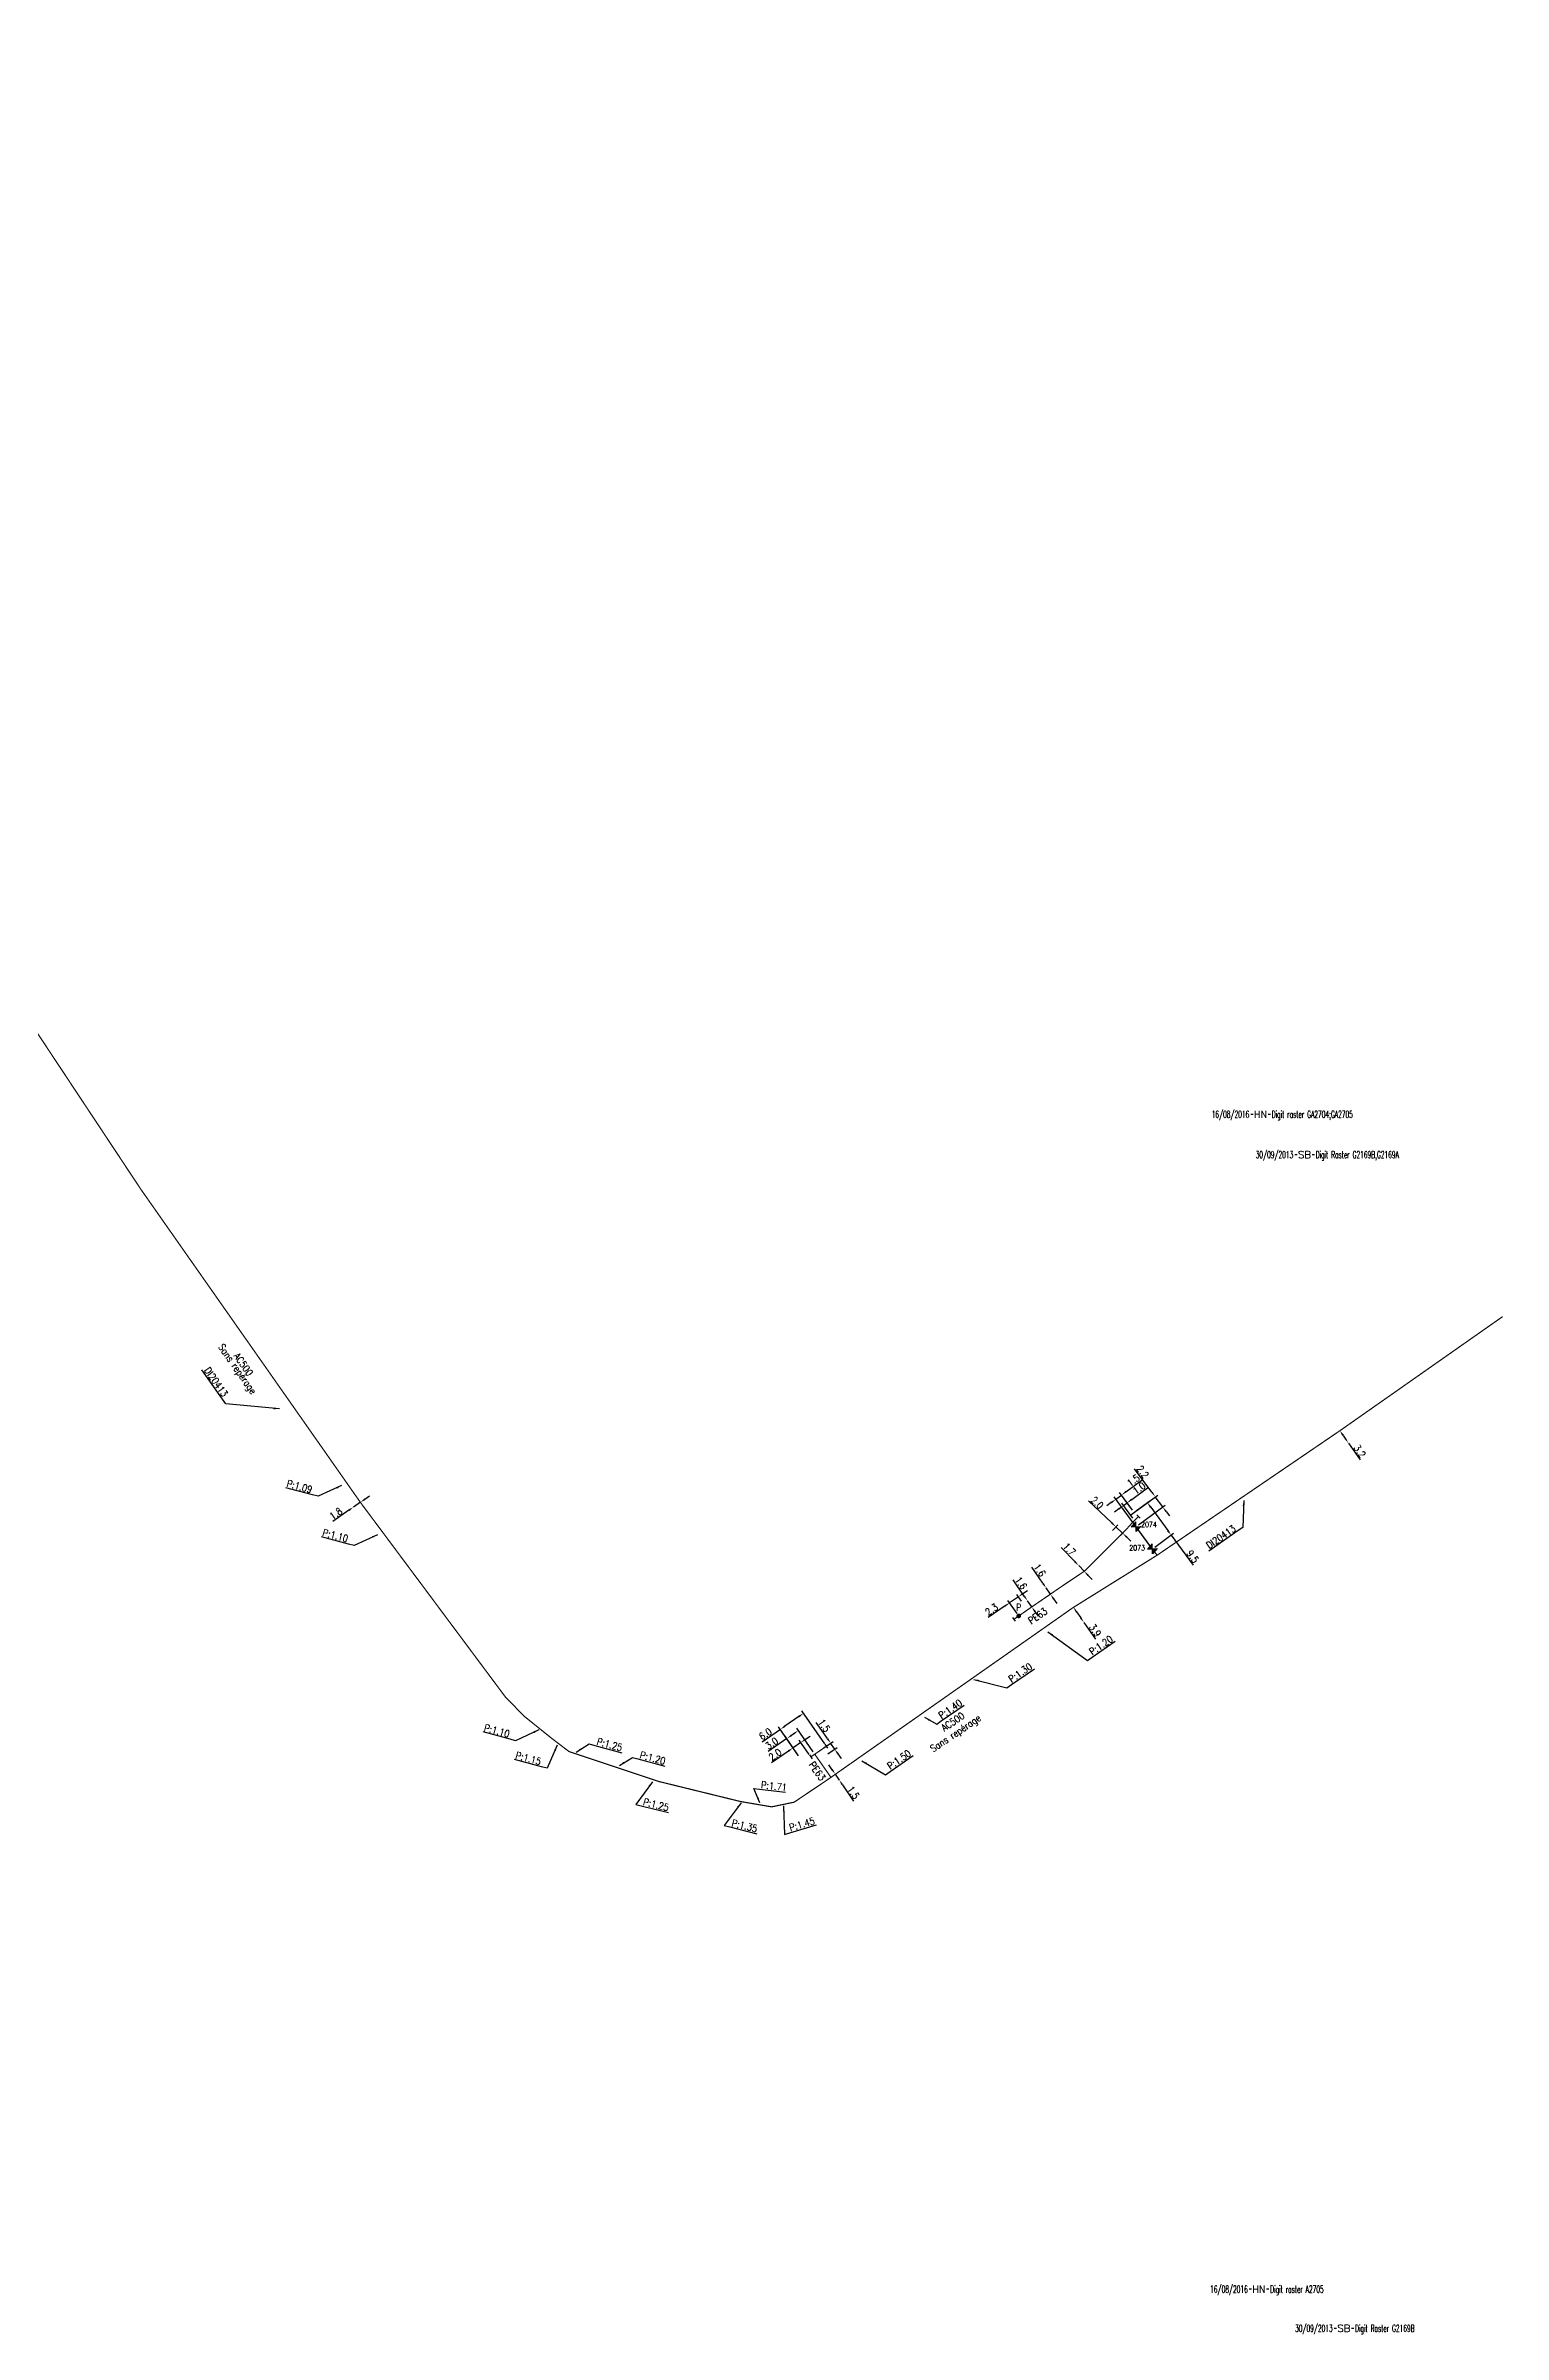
# Model space of a CAD drawing. Header units: millimetres. Extents: x 134000 to 135000, y 129000 to 130000.
# Drawn here: x 134689.6 to 135000.1, y 129010.4 to 129497.9 of the extents above; entities that cross this region are included whole.
import ezdxf
from ezdxf.enums import TextEntityAlignment as Align

# ---------------------------------------------------------------- set-up
doc = ezdxf.new("R2010")
doc.units = ezdxf.units.MM
doc.header["$PDMODE"] = 34
doc.layers.get('0').update_dxf_attribs({"linetype": 'CONTINUOUS'})
doc.layers.get('DEFPOINTS').update_dxf_attribs({"linetype": 'CONTINUOUS'})
for name, color, linetype in [('G_120', 4, 'CONTINUOUS'), ('G_300', 7, 'CONTINUOUS'), ('G_340', 7, 'CONTINUOUS'), ('G_910', 7, 'CONTINUOUS')]:
    doc.layers.add(name, color=color, linetype=linetype)
doc.styles.add('G_ROMANS', font='ROMANS.SHX', dxfattribs={"width": 0.75})
doc.styles.get("Standard").update_dxf_attribs({"font": 'romans.shx', "width": 0.85})
doc.linetypes.add('G_TYPB_AP', pattern='A,5,-0.3,["o",Standard,S=1.5,R=0,X=0,Y=-0.5],-1.65', length=6.95)
doc.linetypes.add('G_TYPB_PE', pattern='A,5,-0.3,["o",Standard,S=1.5,R=0,X=0,Y=-0.5],-1.65', length=6.95)
doc.dimstyles.get("Standard").update_dxf_attribs({"dimtxt": 1.5, "dimasz": 1.2, "dimexe": 0.625, "dimexo": 0.625, "dimgap": 0.25, "dimtad": 1, "dimdec": 1, "dimzin": 0, "dimdsep": 46, "dimtxsty": 'Standard', "dimcen": -0.5, "dimadec": 0, "dimazin": 0, "dimtfac": 1, "dimtdec": 1, "dimtmove": 0, "dimatfit": 3, "dimfxl": 0, "dimtolj": 1, "dimtzin": 0, "dimarcsym": 0})

# ---------------------------------------------------------------- blocks, each defined once
blk = doc.blocks.new('*D5')
at = {"layer": 'DEFPOINTS', "color": 0, "linetype": 'Continuous', "transparency": 16777216}
for p in [(134849.92, 129138.96), (134850.34, 129133.09), (134853.42, 129133.92)]:
    blk.add_point(p, dxfattribs=at)
at = {"layer": 'G_120', "color": 0, "linetype": 'Continuous', "lineweight": -2, "transparency": 16777216}
for p, q in [((134847.45, 129137.25), (134843.51, 129134.52)), ((134849.98, 129133.6), (134847.1, 129137.76)), ((134848.94, 129138.28), (134848.44, 129137.93)), ((134853.06, 129134.43), (134849.57, 129139.47))]:
    blk.add_line(p, q, dxfattribs=at)
at = {"layer": 'G_120', "color": 0, "linetype": 'Continuous', "transparency": 16777216}
for points in [[(134848.33, 129138.1), (134848.55, 129137.77), (134847.45, 129137.25)], [(134848.82, 129138.44), (134849.05, 129138.11), (134849.92, 129138.96)]]:
    blk.add_solid(points, dxfattribs=at)
at = {"layer": 'G_120', "color": 0, "linetype": 'Continuous', "transparency": 16777216, "insert": (134844.25, 129136.24), "char_height": 1.5, "attachment_point": 5, "rotation": 34.7264}
blk.add_mtext('\\A1;3.0', dxfattribs=at)
blk = doc.blocks.new('G_340_07')
at = {"color": 0, "linetype": 'Continuous', "const_width": 0.25, "flags": 128}
blk.add_lwpolyline([(0, 0), (1.25, 0)], dxfattribs=at)
at = {"color": 0, "linetype": 'Continuous', "flags": 128}
blk.add_lwpolyline([(1.25, -0.5), (1.25, 0.5)], dxfattribs=at)
at = {"color": 0, "linetype": 'Continuous', "style": 'G_ROMANS', "width": 0.75, "flags": 3}
for tag, p in [('DEF_LEG', (0, -5)), ('DEF_COUP', (0, -7.5)), ('DEF_TYPE', (0, -10))]:
    blk.add_attdef(tag, text='', height=1.2, dxfattribs=at).set_placement(p, align=Align.MIDDLE)
blk = doc.blocks.new('*D6')
at = {"layer": 'DEFPOINTS', "color": 0, "linetype": 'Continuous', "transparency": 16777216}
for p in [(134854.86, 129134.91), (134855.72, 129133.67), (134857.67, 129135.01)]:
    blk.add_point(p, dxfattribs=at)
at = {"layer": 'G_120', "color": 0, "linetype": 'Continuous', "lineweight": -2, "transparency": 16777216}
for p, q in [((134856.13, 129137.24), (134853.75, 129140.69)), ((134855.38, 129135.26), (134857.33, 129136.61)), ((134857.67, 129135.01), (134856.81, 129136.25)), ((134856.23, 129134.02), (134858.18, 129135.37)), ((134858.35, 129134.03), (134859.03, 129133.04))]:
    blk.add_line(p, q, dxfattribs=at)
at = {"layer": 'G_120', "color": 0, "linetype": 'Continuous', "transparency": 16777216}
for points in [[(134856.3, 129137.35), (134855.97, 129137.13), (134856.81, 129136.25)], [(134858.51, 129134.14), (134858.18, 129133.91), (134857.67, 129135.01)]]:
    blk.add_solid(points, dxfattribs=at)
at = {"layer": 'G_120', "color": 0, "linetype": 'Continuous', "transparency": 16777216, "insert": (134855.43, 129140.03), "char_height": 1.5, "attachment_point": 5, "rotation": 304.5699}
blk.add_mtext('\\A1;1.5', dxfattribs=at)
blk = doc.blocks.new('*D7')
at = {"layer": 'DEFPOINTS', "color": 0, "linetype": 'Continuous', "transparency": 16777216}
for p in [(134848.81, 129135.29), (134850.34, 129133.09), (134852.59, 129133.35)]:
    blk.add_point(p, dxfattribs=at)
at = {"layer": 'G_340', "color": 0, "linetype": 'Continuous', "lineweight": -2, "transparency": 16777216}
for p, q in [((134849.98, 129133.6), (134848.46, 129135.8)), ((134850.46, 129136.43), (134848.81, 129135.29)), ((134852.24, 129133.87), (134850.1, 129136.94)), ((134851.45, 129137.11), (134852.43, 129137.8)), ((134847.83, 129134.6), (134844.23, 129132.11))]:
    blk.add_line(p, q, dxfattribs=at)
at = {"layer": 'G_340', "color": 0, "linetype": 'Continuous', "transparency": 16777216}
for points in [[(134851.33, 129137.28), (134851.56, 129136.95), (134850.46, 129136.43)], [(134847.71, 129134.77), (134847.94, 129134.44), (134848.81, 129135.29)]]:
    blk.add_solid(points, dxfattribs=at)
at = {"layer": 'G_340', "color": 0, "linetype": 'Continuous', "transparency": 16777216, "insert": (134844.97, 129133.84), "char_height": 1.5, "attachment_point": 5, "rotation": 34.7264}
blk.add_mtext('\\A1;2.0', dxfattribs=at)
blk = doc.blocks.new('*D8')
at = {"layer": 'DEFPOINTS', "color": 0, "linetype": 'Continuous', "transparency": 16777216}
for p in [(134846.09, 129139.22), (134850.34, 129133.09), (134855.89, 129135.62)]:
    blk.add_point(p, dxfattribs=at)
at = {"layer": 'G_340', "color": 0, "linetype": 'Continuous', "lineweight": -2, "transparency": 16777216}
for p, q in [((134850.04, 129141.96), (134847.07, 129139.9)), ((134855.54, 129136.13), (134850.67, 129143.15)), ((134846.09, 129139.22), (134842.19, 129136.52)), ((134849.98, 129133.6), (134845.73, 129139.73))]:
    blk.add_line(p, q, dxfattribs=at)
at = {"layer": 'G_340', "color": 0, "linetype": 'Continuous', "transparency": 16777216}
for points in [[(134849.92, 129142.12), (134850.15, 129141.79), (134851.02, 129142.64)], [(134846.96, 129140.07), (134847.19, 129139.74), (134846.09, 129139.22)]]:
    blk.add_solid(points, dxfattribs=at)
at = {"layer": 'G_340', "color": 0, "linetype": 'Continuous', "transparency": 16777216, "insert": (134842.9, 129138.23), "char_height": 1.5, "attachment_point": 5, "rotation": 34.7264}
blk.add_mtext('\\A1;6.0', dxfattribs=at)
blk = doc.blocks.new('*D9')
at = {"layer": 'DEFPOINTS', "color": 0, "linetype": 'Continuous', "transparency": 16777216}
for p in [(134857.8, 129129.64), (134858.64, 129128.4), (134858.64, 129128.4)]:
    blk.add_point(p, dxfattribs=at)
at = {"layer": 'G_120', "color": 0, "linetype": 'Continuous', "lineweight": -2, "transparency": 16777216}
for p, q in [((134857.12, 129130.63), (134856.44, 129131.63)), ((134857.8, 129129.64), (134858.64, 129128.4)), ((134859.32, 129127.41), (134861.68, 129123.95))]:
    blk.add_line(p, q, dxfattribs=at)
at = {"layer": 'G_120', "color": 0, "linetype": 'Continuous', "transparency": 16777216}
for points in [[(134857.28, 129130.75), (134856.95, 129130.52), (134857.8, 129129.64)], [(134859.48, 129127.53), (134859.15, 129127.3), (134858.64, 129128.4)]]:
    blk.add_solid(points, dxfattribs=at)
at = {"layer": 'G_120', "color": 0, "linetype": 'Continuous', "transparency": 16777216, "insert": (134861.66, 129125.75), "char_height": 1.5, "attachment_point": 5, "rotation": 304.3125}
blk.add_mtext('\\A1;1.5', dxfattribs=at)
blk = doc.blocks.new('*D10')
at = {"layer": 'DEFPOINTS', "color": 0, "linetype": 'Continuous', "transparency": 16777216}
for p in [(134902.73, 129169.34), (134902.73, 129169.34), (134903.64, 129168.02)]:
    blk.add_point(p, dxfattribs=at)
at = {"layer": 'G_120', "color": 0, "linetype": 'Continuous', "lineweight": -2, "transparency": 16777216}
for p, q in [((134902.05, 129170.33), (134899.67, 129173.78)), ((134903.64, 129168.02), (134902.73, 129169.34)), ((134904.32, 129167.04), (134905, 129166.05))]:
    blk.add_line(p, q, dxfattribs=at)
at = {"layer": 'G_120', "color": 0, "linetype": 'Continuous', "transparency": 16777216}
for points in [[(134902.21, 129170.44), (134901.88, 129170.21), (134902.73, 129169.34)], [(134904.48, 129167.15), (134904.15, 129166.92), (134903.64, 129168.02)]]:
    blk.add_solid(points, dxfattribs=at)
at = {"layer": 'G_120', "color": 0, "linetype": 'Continuous', "transparency": 16777216, "insert": (134901.34, 129173.11), "char_height": 1.5, "attachment_point": 5, "rotation": 304.6115}
blk.add_mtext('\\A1;1.6', dxfattribs=at)
blk = doc.blocks.new('*D11')
at = {"layer": 'DEFPOINTS', "color": 0, "linetype": 'Continuous', "transparency": 16777216}
for p in [(134898.75, 129166.61), (134898.75, 129166.61), (134899.66, 129165.3)]:
    blk.add_point(p, dxfattribs=at)
at = {"layer": 'G_120', "color": 0, "linetype": 'Continuous', "lineweight": -2, "transparency": 16777216}
for p, q in [((134898.07, 129167.6), (134895.68, 129171.04)), ((134899.66, 129165.3), (134898.75, 129166.61)), ((134900.35, 129164.31), (134901.03, 129163.33))]:
    blk.add_line(p, q, dxfattribs=at)
at = {"layer": 'G_120', "color": 0, "linetype": 'Continuous', "transparency": 16777216}
for points in [[(134898.23, 129167.71), (134897.9, 129167.49), (134898.75, 129166.61)], [(134900.51, 129164.43), (134900.18, 129164.2), (134899.66, 129165.3)]]:
    blk.add_solid(points, dxfattribs=at)
at = {"layer": 'G_120', "color": 0, "linetype": 'Continuous', "transparency": 16777216, "insert": (134897.36, 129170.38), "char_height": 1.5, "attachment_point": 5, "rotation": 304.7175}
blk.add_mtext('\\A1;1.6', dxfattribs=at)
blk = doc.blocks.new('*D12')
at = {"layer": 'DEFPOINTS', "color": 0, "linetype": 'Continuous', "transparency": 16777216}
for p in [(134896.8, 129167.47), (134897.83, 129165.98), (134896.89, 129163.38)]:
    blk.add_point(p, dxfattribs=at)
at = {"layer": 'G_300', "color": 0, "linetype": 'Continuous', "lineweight": -2, "transparency": 16777216}
for p, q in [((134893.96, 129165.5), (134890.37, 129163.02)), ((134896.54, 129163.89), (134894.59, 129166.7)), ((134896.8, 129167.47), (134894.95, 129166.19)), ((134897.47, 129166.5), (134896.45, 129167.98)), ((134897.79, 129168.15), (134898.78, 129168.83))]:
    blk.add_line(p, q, dxfattribs=at)
at = {"layer": 'G_300', "color": 0, "linetype": 'Continuous', "transparency": 16777216}
for points in [[(134893.85, 129165.67), (134894.08, 129165.34), (134894.95, 129166.19)], [(134897.68, 129168.32), (134897.9, 129167.99), (134896.8, 129167.47)]]:
    blk.add_solid(points, dxfattribs=at)
at = {"layer": 'G_300', "color": 0, "linetype": 'Continuous', "transparency": 16777216, "insert": (134891.1, 129164.74), "char_height": 1.5, "attachment_point": 5, "rotation": 34.6744}
blk.add_mtext('\\A1;2.3', dxfattribs=at)
blk = doc.blocks.new('G_300_12')
at = {"color": 0, "linetype": 'Continuous', "const_width": 0.497, "flags": 128}
blk.add_lwpolyline([(-0.25, 0, 1), (0.25, 0, 1)], format="xyb", close=True, dxfattribs=at)
at = {"color": 0, "linetype": 'Continuous', "style": 'G_ROMANS', "width": 0.75}
blk.add_text('P', height=1.5, dxfattribs=at).set_placement((0, 1.85), align=Align.MIDDLE)
at = {"color": 0, "linetype": 'Continuous', "width": 0.75, "flags": 3}
for tag, p in [('DEF_LEG', (0, -5)), ('DEF_COUP', (0, -7.5)), ('DEF_TYPE', (0, -10))]:
    blk.add_attdef(tag, text='', height=1.2, dxfattribs=at).set_placement(p, align=Align.MIDDLE)
blk = doc.blocks.new('GIS_MODF')
at = {"color": 0, "linetype": 'Continuous', "flags": 128}
for points in [[(-2.18, -0.01), (-1.68, -0.01)], [(1.52, -0.01), (2.02, -0.01)]]:
    blk.add_lwpolyline(points, dxfattribs=at)
at = {"color": 0, "linetype": 'Continuous', "width": 0.5}
blk.add_attdef('DATE', text='', height=1.5, dxfattribs=at).set_placement((-2.5, -0.8), align=Align.RIGHT)
at = {"color": 0, "linetype": 'Continuous', "width": 1.771291}
blk.add_attdef('USER', text='', height=1.5, dxfattribs=at).set_placement((-1.51, -0.8), (1.28, -0.8), align=Align.FIT)
at = {"color": 0, "linetype": 'Continuous', "width": 0.5}
blk.add_attdef('DESC', (2.29, -0.8), '', height=1.5, dxfattribs=at)
blk = doc.blocks.new('G_300_04')
at = {"linetype": 'Continuous'}
h = blk.add_hatch(color=0, dxfattribs=at)
h.paths.add_polyline_path([(-1, 1), (-1, -1), (0, 0)])
h.paths.add_polyline_path([(1, 1), (0, 0), (1, -1)])
at = {"color": 0, "linetype": 'Continuous', "flags": 128}
blk.add_lwpolyline([(-1, -1), (1, 1), (1, -1), (-1, 1)], close=True, dxfattribs=at)
at = {"color": 0, "linetype": 'Continuous', "width": 0.75}
blk.add_attdef('NUM', text='', height=1.5, dxfattribs=at).set_placement((0, 2.1), align=Align.MIDDLE_CENTER)
at = {"color": 0, "linetype": 'Continuous', "width": 0.75, "flags": 3}
for tag, p in [('DEF_LEG', (0, -5)), ('DEF_COUP', (0, -7.5)), ('DEF_TYPE', (0, -10))]:
    blk.add_attdef(tag, text='', height=1.2, dxfattribs=at).set_placement(p, align=Align.MIDDLE)
blk = doc.blocks.new('*D108')
at = {"layer": 'DEFPOINTS', "color": 0, "linetype": 'Continuous', "transparency": 16777216}
for p in [(134755.16, 129186.58), (134756.6, 129187.58), (134756.6, 129187.58)]:
    blk.add_point(p, dxfattribs=at)
at = {"layer": 'G_120', "color": 0, "linetype": 'Continuous', "lineweight": -2, "transparency": 16777216}
for p, q in [((134754.17, 129185.89), (134750.73, 129183.51)), ((134756.6, 129187.58), (134755.16, 129186.58)), ((134757.58, 129188.26), (134758.57, 129188.95))]:
    blk.add_line(p, q, dxfattribs=at)
at = {"layer": 'G_120', "color": 0, "linetype": 'Continuous', "transparency": 16777216}
for points in [[(134754.06, 129186.06), (134754.28, 129185.73), (134755.16, 129186.58)], [(134757.47, 129188.43), (134757.7, 129188.1), (134756.6, 129187.58)]]:
    blk.add_solid(points, dxfattribs=at)
at = {"layer": 'G_120', "color": 0, "linetype": 'Continuous', "transparency": 16777216, "insert": (134751.39, 129185.18), "char_height": 1.5, "attachment_point": 5, "rotation": 34.7443}
blk.add_mtext('\\A1;1.8', dxfattribs=at)
blk = doc.blocks.new('*D109')
at = {"layer": 'DEFPOINTS', "color": 0, "linetype": 'Continuous', "transparency": 16777216}
for p in [(134908.54, 129165.21), (134908.54, 129165.21), (134910.77, 129161.98)]:
    blk.add_point(p, dxfattribs=at)
at = {"layer": 'G_120', "color": 0, "linetype": 'Continuous', "lineweight": -2, "transparency": 16777216}
for p, q in [((134909.22, 129164.22), (134910.09, 129162.97)), ((134910.77, 129161.98), (134913.23, 129158.44))]:
    blk.add_line(p, q, dxfattribs=at)
at = {"layer": 'G_120', "color": 0, "linetype": 'Continuous', "transparency": 16777216}
for points in [[(134909.39, 129164.33), (134909.06, 129164.11), (134908.54, 129165.21)], [(134910.25, 129163.08), (134909.92, 129162.86), (134910.77, 129161.98)]]:
    blk.add_solid(points, dxfattribs=at)
at = {"layer": 'G_120', "color": 0, "linetype": 'Continuous', "transparency": 16777216, "insert": (134913.16, 129160.29), "char_height": 1.5, "attachment_point": 5, "rotation": 304.7109}
blk.add_mtext('\\A1;3.9', dxfattribs=at)
blk = doc.blocks.new('*D110')
at = {"layer": 'DEFPOINTS', "color": 0, "linetype": 'Continuous', "transparency": 16777216}
for p in [(134909.66, 129174.11), (134910.84, 129172.89), (134910.84, 129172.89)]:
    blk.add_point(p, dxfattribs=at)
at = {"layer": 'G_120', "color": 0, "linetype": 'Continuous', "lineweight": -2, "transparency": 16777216}
for p, q in [((134908.82, 129174.97), (134905.92, 129177.99)), ((134910.84, 129172.89), (134909.66, 129174.11)), ((134911.67, 129172.02), (134912.5, 129171.16))]:
    blk.add_line(p, q, dxfattribs=at)
at = {"layer": 'G_120', "color": 0, "linetype": 'Continuous', "transparency": 16777216}
for points in [[(134908.97, 129175.11), (134908.68, 129174.84), (134909.66, 129174.11)], [(134911.81, 129172.16), (134911.52, 129171.88), (134910.84, 129172.89)]]:
    blk.add_solid(points, dxfattribs=at)
at = {"layer": 'G_120', "color": 0, "linetype": 'Continuous', "transparency": 16777216, "insert": (134907.67, 129177.61), "char_height": 1.5, "attachment_point": 5, "rotation": 313.9184}
blk.add_mtext('\\A1;1.7', dxfattribs=at)
blk = doc.blocks.new('*D111')
at = {"layer": 'DEFPOINTS', "color": 0, "linetype": 'Continuous', "transparency": 16777216}
for p in [(134916.43, 129181.15), (134919.03, 129180.99), (134919.57, 129181.56)]:
    blk.add_point(p, dxfattribs=at)
at = {"layer": 'G_120', "color": 0, "linetype": 'Continuous', "lineweight": -2, "transparency": 16777216}
for p, q in [((134916.71, 129183.19), (134911.76, 129187.87)), ((134916.86, 129181.6), (134918.01, 129182.82)), ((134919.03, 129180.99), (134917.58, 129182.36)), ((134919.15, 129181.11), (134918.6, 129180.53)), ((134919.91, 129180.16), (134920.78, 129179.34))]:
    blk.add_line(p, q, dxfattribs=at)
at = {"layer": 'G_120', "color": 0, "linetype": 'Continuous', "transparency": 16777216}
for points in [[(134916.85, 129183.33), (134916.57, 129183.04), (134917.58, 129182.36)], [(134920.04, 129180.31), (134919.77, 129180.02), (134919.03, 129180.99)]]:
    blk.add_solid(points, dxfattribs=at)
at = {"layer": 'G_120', "color": 0, "linetype": 'Continuous', "transparency": 16777216, "insert": (134913.6, 129187.5), "char_height": 1.5, "attachment_point": 5, "rotation": 316.5824}
blk.add_mtext('\\A1;2.0', dxfattribs=at)
blk = doc.blocks.new('*D112')
at = {"layer": 'DEFPOINTS', "color": 0, "linetype": 'Continuous', "transparency": 16777216}
for p in [(134917.56, 129188.24), (134921.49, 129185.44), (134925.35, 129177.68)]:
    blk.add_point(p, dxfattribs=at)
at = {"layer": 'G_300', "color": 0, "linetype": 'Continuous', "lineweight": -2, "transparency": 16777216}
for p, q in [((134921.12, 129185.94), (134918.39, 129189.64)), ((134919.73, 129189.85), (134923.1, 129192.33)), ((134916.59, 129187.53), (134915.63, 129186.82)), ((134924.98, 129178.18), (134917.19, 129188.74)), ((134917.56, 129188.24), (134918.77, 129189.13))]:
    blk.add_line(p, q, dxfattribs=at)
at = {"layer": 'G_300', "color": 0, "linetype": 'Continuous', "transparency": 16777216}
for points in [[(134919.61, 129190.01), (134919.85, 129189.68), (134918.77, 129189.13)], [(134916.47, 129187.69), (134916.71, 129187.37), (134917.56, 129188.24)]]:
    blk.add_solid(points, dxfattribs=at)
at = {"layer": 'G_300', "color": 0, "linetype": 'Continuous', "transparency": 16777216, "insert": (134921.3, 129192.25), "char_height": 1.5, "attachment_point": 5, "rotation": 36.4281}
blk.add_mtext('\\A1;1.5', dxfattribs=at)
blk = doc.blocks.new('*D113')
at = {"layer": 'DEFPOINTS', "color": 0, "linetype": 'Continuous', "transparency": 16777216}
for p in [(134920.28, 129184.55), (134927.57, 129186.61), (134921.87, 129182.4)]:
    blk.add_point(p, dxfattribs=at)
at = {"layer": 'G_300', "color": 0, "linetype": 'Continuous', "lineweight": -2, "transparency": 16777216}
for p, q in [((134925.27, 129189.72), (134921.56, 129194.75)), ((134920.79, 129184.92), (134926.49, 129189.13)), ((134922.37, 129182.77), (134928.07, 129186.98)), ((134927.57, 129186.61), (134925.98, 129188.75)), ((134928.28, 129185.64), (134928.99, 129184.68))]:
    blk.add_line(p, q, dxfattribs=at)
at = {"layer": 'G_300', "color": 0, "linetype": 'Continuous', "transparency": 16777216}
for points in [[(134925.43, 129189.84), (134925.11, 129189.6), (134925.98, 129188.75)], [(134928.44, 129185.76), (134928.12, 129185.52), (134927.57, 129186.61)]]:
    blk.add_solid(points, dxfattribs=at)
at = {"layer": 'G_300', "color": 0, "linetype": 'Continuous', "transparency": 16777216, "insert": (134923.3, 129194.07), "char_height": 1.5, "attachment_point": 5, "rotation": 306.4281}
blk.add_mtext('\\A1;2.2', dxfattribs=at)
blk = doc.blocks.new('*D114')
at = {"layer": 'DEFPOINTS', "color": 0, "linetype": 'Continuous', "transparency": 16777216}
for p in [(134919.19, 129186.88), (134921.49, 129185.44), (134921.54, 129183.69)]:
    blk.add_point(p, dxfattribs=at)
at = {"layer": 'G_340', "color": 0, "linetype": 'Continuous', "lineweight": -2, "transparency": 16777216}
for p, q in [((134920.96, 129188.18), (134924.33, 129190.67)), ((134918.22, 129186.17), (134917.26, 129185.45)), ((134921.17, 129184.19), (134918.82, 129187.38)), ((134919.19, 129186.88), (134919.99, 129187.47)), ((134921.12, 129185.94), (134919.62, 129187.97))]:
    blk.add_line(p, q, dxfattribs=at)
at = {"layer": 'G_340', "color": 0, "linetype": 'Continuous', "transparency": 16777216}
for points in [[(134918.1, 129186.33), (134918.34, 129186.01), (134919.19, 129186.88)], [(134920.84, 129188.34), (134921.08, 129188.02), (134919.99, 129187.47)]]:
    blk.add_solid(points, dxfattribs=at)
at = {"layer": 'G_340', "color": 0, "linetype": 'Continuous', "transparency": 16777216, "insert": (134922.53, 129190.59), "char_height": 1.5, "attachment_point": 5, "rotation": 36.4281}
blk.add_mtext('\\A1;1.0', dxfattribs=at)
blk = doc.blocks.new('*D115')
at = {"layer": 'DEFPOINTS', "color": 0, "linetype": 'Continuous', "transparency": 16777216}
for p in [(134921.49, 129185.44), (134929.35, 129180.61), (134925.35, 129177.68)]:
    blk.add_point(p, dxfattribs=at)
at = {"layer": 'G_300', "color": 0, "linetype": 'Continuous', "lineweight": -2, "transparency": 16777216}
for p, q in [((134922, 129185.81), (134924.81, 129187.87)), ((134925.01, 129186.53), (134928.64, 129181.58)), ((134925.86, 129178.05), (134929.86, 129180.98)), ((134929.35, 129180.61), (134934.08, 129174.16))]:
    blk.add_line(p, q, dxfattribs=at)
at = {"layer": 'G_300', "color": 0, "linetype": 'Continuous', "transparency": 16777216}
for points in [[(134925.17, 129186.65), (134924.85, 129186.41), (134924.3, 129187.5)], [(134928.81, 129181.7), (134928.48, 129181.46), (134929.35, 129180.61)]]:
    blk.add_solid(points, dxfattribs=at)
at = {"layer": 'G_300', "color": 0, "linetype": 'Continuous', "transparency": 16777216, "insert": (134933.95, 129176.03), "char_height": 1.5, "attachment_point": 5, "rotation": 306.2514}
blk.add_mtext('\\A1;9.5', dxfattribs=at)
blk = doc.blocks.new('*D116')
at = {"layer": 'DEFPOINTS', "color": 0, "linetype": 'Continuous', "transparency": 16777216}
for p in [(134965.31, 129202.83), (134965.31, 129202.83), (134967.13, 129200.2)]:
    blk.add_point(p, dxfattribs=at)
at = {"layer": 'G_120', "color": 0, "linetype": 'Continuous', "lineweight": -2, "transparency": 16777216}
for p, q in [((134965.99, 129201.84), (134966.45, 129201.18)), ((134967.13, 129200.2), (134969.62, 129196.6))]:
    blk.add_line(p, q, dxfattribs=at)
at = {"layer": 'G_120', "color": 0, "linetype": 'Continuous', "transparency": 16777216}
for points in [[(134966.16, 129201.96), (134965.83, 129201.73), (134965.31, 129202.83)], [(134966.61, 129201.3), (134966.28, 129201.07), (134967.13, 129200.2)]]:
    blk.add_solid(points, dxfattribs=at)
at = {"layer": 'G_120', "color": 0, "linetype": 'Continuous', "transparency": 16777216, "insert": (134969.54, 129198.48), "char_height": 1.5, "attachment_point": 5, "rotation": 304.6886}
blk.add_mtext('\\A1;3.2', dxfattribs=at)

msp = doc.modelspace()

# ---------------------------------------------------------------- linework, layer by layer
at = {"layer": 'G_120', "linetype": 'G_TYPB_AP', "const_width": 0.25, "flags": 128}
for points in [[(134855.99, 129128.38), (134855.99, 129128.38), (134849.02, 129123.7), (134844.23, 129122.71), (134837.62, 129123.84), (134820.24, 129128.1), (134801.07, 129134.48), (134797.32, 129137.34), (134791.51, 129142.01), (134787.49, 129146.13), (134756.6, 129187.58), (134756.6, 129187.58), (134709.87, 129254.2), (134663.6, 129324.01), (134609.51, 129405.48), (134609.51, 129405.48), (134565.57, 129466.62), (134551.98, 129486.28), (134545.1, 129505.12), (134545.1, 129505.12), (134527.98, 129548.3), (134518.47, 129574.1), (134507.82, 129597.78), (134492.4, 129639.9), (134480.48, 129672.41), (134470.91, 129699.54), (134449.76, 129754.2), (134436.18, 129789.5), (134407.54, 129863.29), (134396.76, 129889.47), (134384.07, 129919.52), (134367.68, 129966.66), (134354.75, 130000)], [(135000, 129227.15), (134965.31, 129202.83), (134926.36, 129176.31), (134908.5, 129165.18), (134858.1, 129129.85)], [(134922.32, 129181.79), (134924.9, 129178.29)], [(134925.79, 129177.09), (134926.36, 129176.31)]]:
    msp.add_lwpolyline(points, dxfattribs=at)
at = {"layer": 'G_120', "linetype": 'G_TYPB_PE', "flags": 128}
msp.add_lwpolyline([(134921.54, 129183.69, 0.25, 0.25, 0), (134921.18, 129183.34, 0.25, 0.25, 0), (134919.57, 129181.56, 0.25, 0.25, 0), (134910.84, 129172.89, 0.25, 0.25, 0), (134905.55, 129169.34, 0.25, 0.25, 0), (134903.64, 129168.02, 0.25, 0.25, 0), (134899.66, 129165.3, 0.25, 0.25, 0), (134896.89, 129163.38, 0, 0, 0)], format="xyseb", dxfattribs=at)
at = {"layer": 'G_120', "linetype": 'G_TYPB_PE', "const_width": 0.25, "flags": 128}
for points in [[(134921.18, 129183.34), (134921.41, 129183.02)], [(134852.59, 129133.35), (134855.89, 129135.62)], [(134853.42, 129133.92), (134856.87, 129128.99)], [(134855.99, 129128.38), (134858.1, 129129.85)]]:
    msp.add_lwpolyline(points, dxfattribs=at)

# ---------------------------------------------------------------- block references
at = {"layer": 'G_300'}
ref = msp.add_blockref('G_300_04', (134921.87, 129182.4), dxfattribs=dict(at, xscale=0.75, yscale=0.75, zscale=0.75, rotation=317.2269292646387))
ref.add_attrib('NUM', '2074', dxfattribs={"layer": '0', "color": 0, "linetype": 'Continuous', "height": 1.125, "width": 0.75}).set_placement((134924.63, 129182.85), align=Align.MIDDLE_CENTER)
ref = msp.add_blockref('G_300_04', (134925.35, 129177.68), dxfattribs=dict(at, xscale=0.75, yscale=0.75, zscale=0.75, rotation=317.4098209863138))
ref.add_attrib('NUM', '2073', dxfattribs={"layer": '0', "color": 0, "linetype": 'Continuous', "height": 1.125, "width": 0.75}).set_placement((134922.12, 129177.9), align=Align.MIDDLE_CENTER)
msp.add_blockref('G_300_12', (134896.89, 129163.38), dxfattribs=at)
at = {"layer": 'G_340'}
for p, rotation in [((134921.54, 129183.69), 45.63600247327376), ((134896.89, 129163.38), 214.7175149754283), ((134854.86, 129134.91), 34.44670616364984), ((134853.62, 129134.06), 214.4467061633868)]:
    msp.add_blockref('G_340_07', p, dxfattribs=dict(at, rotation=rotation))
at = {"layer": 'G_910'}
ref = msp.add_blockref('GIS_MODF', (134948.51, 129270.29), dxfattribs=at)
ref.add_attrib('DATE', '16/08/2016', dxfattribs={"layer": '0', "color": 0, "linetype": 'Continuous', "height": 1.5, "width": 0.5}).set_placement((134946.01, 129269.49), align=Align.RIGHT)
ref.add_attrib('USER', 'HN', dxfattribs={"layer": '0', "color": 0, "linetype": 'Continuous', "height": 1.5, "width": 0.97421}).set_placement((134947.01, 129269.49), (134949.79, 129269.49), align=Align.FIT)
ref.add_attrib('DESC', 'Digit raster GA2704;GA2705', (134950.8, 129269.49), dxfattribs={"layer": '0', "color": 0, "linetype": 'Continuous', "height": 1.5, "width": 0.5})
ref = msp.add_blockref('GIS_MODF', (134957.88, 129261.69), dxfattribs=at)
ref.add_attrib('DATE', '30/09/2013', dxfattribs={"layer": '0', "color": 0, "linetype": 'Continuous', "height": 1.5, "width": 0.5}).set_placement((134955.38, 129260.89), align=Align.RIGHT)
ref.add_attrib('USER', 'SB', dxfattribs={"layer": '0', "color": 0, "linetype": 'Continuous', "height": 1.5, "width": 1.025485}).set_placement((134956.38, 129260.89), (134959.16, 129260.89), align=Align.FIT)
ref.add_attrib('DESC', 'Digit Raster G2169B,G2169A', (134960.17, 129260.89), dxfattribs={"layer": '0', "color": 0, "linetype": 'Continuous', "height": 1.5, "width": 0.5})
ref = msp.add_blockref('GIS_MODF', (134948.19, 129020.01), dxfattribs=at)
ref.add_attrib('DATE', '16/08/2016', dxfattribs={"layer": '0', "color": 0, "linetype": 'Continuous', "height": 1.5, "width": 0.5}).set_placement((134945.69, 129019.21), align=Align.RIGHT)
ref.add_attrib('USER', 'HN', dxfattribs={"layer": '0', "color": 0, "linetype": 'Continuous', "height": 1.5, "width": 0.97421}).set_placement((134946.68, 129019.21), (134949.46, 129019.21), align=Align.FIT)
ref.add_attrib('DESC', 'Digit raster A2705', (134950.48, 129019.21), dxfattribs={"layer": '0', "color": 0, "linetype": 'Continuous', "height": 1.5, "width": 0.5})
ref = msp.add_blockref('GIS_MODF', (134966.28, 129011.66), dxfattribs=at)
ref.add_attrib('DATE', '30/09/2013', dxfattribs={"layer": '0', "color": 0, "linetype": 'Continuous', "height": 1.5, "width": 0.5}).set_placement((134963.78, 129010.86), align=Align.RIGHT)
ref.add_attrib('USER', 'SB', dxfattribs={"layer": '0', "color": 0, "linetype": 'Continuous', "height": 1.5, "width": 1.025485}).set_placement((134964.77, 129010.86), (134967.56, 129010.86), align=Align.FIT)
ref.add_attrib('DESC', 'Digit Raster G2169B', (134968.57, 129010.86), dxfattribs={"layer": '0', "color": 0, "linetype": 'Continuous', "height": 1.5, "width": 0.5})

# ---------------------------------------------------------------- texts
at = {"layer": 'G_120', "linetype": 'Continuous', "width": 0.85}
for s, rotation, p in [('Sans repérage ', 304.9368, (134726.23, 129220.67)), ('AC500', 304.9368, (134729.5, 129218.75)), ('Sans repérage ', 33.9683, (134878.65, 129134.3)), ('AC500', 33.9683, (134881.02, 129138.71))]:
    msp.add_text(s, height=1.5, rotation=rotation, dxfattribs=at).set_placement(p)
msp.add_text('PE63', height=1.5, rotation=305.0237, dxfattribs=at).set_placement((134853.97, 129130.31), align=Align.MIDDLE)
at = {"layer": 'G_120', "linetype": 'Continuous', "char_height": 1.5}
for s, insert, attachment_point, rotation in [('\\A1;DI20413', (134727.27, 129209.9), 9, 304.9368), ('\\A1;P:1.09', (134740.79, 129190.94), 7, 344.9385), ('\\A1;P:1.10', (134748.41, 129180.48), 7, 344.9385), ('\\A1;DI20413', (134943.3, 129181.61), 9, 34.7785), ('PE63', (134898.71, 129162.76), 1, 34.7083), ('\\A1;P:1.20', (134912.58, 129154.95), 7, 34.7109), ('\\A1;P:1.30', (134895.38, 129149.1), 7, 34.7109), ('\\A1;P:1.40', (134880.46, 129141.36), 7, 34.7109), ('\\A1;P:1.10', (134782.83, 129138.89), 7, 344.9385), ('\\A1;P:1.25', (134806.85, 129135.98), 7, 344.9385), ('\\A1;P:1.15', (134789.54, 129133.03), 7, 344.9385), ('\\A1;P:1.20', (134816.04, 129133.11), 7, 344.9385), ('\\A1;P:1.50', (134869.55, 129130.59), 7, 34.7109), ('\\A1;P:1.71', (134841.9, 129126.68), 7, 353.4346), ('\\A1;P:1.25', (134816.75, 129123.12), 7, 345.9811), ('\\A1;P:1.35', (134835.61, 129118.61), 7, 345.9811), ('\\A1;P:1.45', (134848.27, 129117.5), 7, 16.4845)]:
    msp.add_mtext(s, dxfattribs=dict(at, insert=insert, attachment_point=attachment_point, rotation=rotation))

# ---------------------------------------------------------------- dimensions: what is measured, and where the dimension line sits
at = {"layer": 'G_120', "linetype": 'Continuous'}
for base, p1, p2, angle, picture, middle in [((134965.31, 129202.83), (134967.13, 129200.2), (134965.31, 129202.83), 304.6886, '*D116', (134968.72, 129197.91)), ((134756.6, 129187.58), (134755.16, 129186.58), (134756.6, 129187.58), 214.7443, '*D108', (134751.96, 129184.36)), ((134919.03, 129180.99), (134916.43, 129181.15), (134919.57, 129181.56), 136.5824, '*D111', (134912.91, 129186.78)), ((134902.73, 129169.34), (134903.64, 129168.02), (134902.73, 129169.34), 304.6115, '*D10', (134900.51, 129172.55)), ((134910.84, 129172.89), (134909.66, 129174.11), (134910.84, 129172.89), 133.9184, '*D110', (134906.95, 129176.92)), ((134898.75, 129166.61), (134899.66, 129165.3), (134898.75, 129166.61), 304.7175, '*D11', (134896.53, 129169.82)), ((134908.54, 129165.21), (134910.77, 129161.98), (134908.54, 129165.21), 304.7109, '*D109', (134912.34, 129159.72)), ((134857.67, 129135.01), (134854.86, 129134.91), (134855.72, 129133.67), 304.5699, '*D6', (134854.6, 129139.46)), ((134849.92, 129138.96), (134850.34, 129133.09), (134853.42, 129133.92), 34.7264, '*D5', (134844.82, 129135.42)), ((134858.64, 129128.4), (134857.8, 129129.64), (134858.64, 129128.4), 124.3125, '*D9', (134860.84, 129125.19))]:
    dim = msp.add_linear_dim(base=base, p1=p1, p2=p2, angle=angle, dimstyle='Standard', dxfattribs=at)
    dim.commit()
    dim.dimension.update_dxf_attribs({"geometry": picture, "text_midpoint": middle, "dimtype": 160})
at = {"layer": 'G_300', "linetype": 'Continuous'}
for base, p1, p2, angle, text, picture, middle in [((134927.57, 129186.61), (134920.28, 129184.55), (134921.87, 129182.4), 126.4281, '2.2', '*D113', (134922.5, 129193.48)), ((134929.35, 129180.61), (134921.49, 129185.44), (134925.35, 129177.68), 126.2514, '9.5', '*D115', (134933.15, 129175.44))]:
    dim = msp.add_linear_dim(base=base, p1=p1, p2=p2, angle=angle, text=text, dimstyle='Standard', dxfattribs=at)
    dim.commit()
    dim.dimension.update_dxf_attribs({"geometry": picture, "text_midpoint": middle, "dimtype": 160})
for base, p1, p2, angle, picture, middle in [((134917.56, 129188.24), (134921.49, 129185.44), (134925.35, 129177.68), 216.4281, '*D112', (134921.9, 129191.45)), ((134896.8, 129167.47), (134896.89, 129163.38), (134897.83, 129165.98), 214.6744, '*D12', (134891.67, 129163.92))]:
    dim = msp.add_linear_dim(base=base, p1=p1, p2=p2, angle=angle, dimstyle='Standard', dxfattribs=at)
    dim.commit()
    dim.dimension.update_dxf_attribs({"geometry": picture, "text_midpoint": middle, "dimtype": 160})
at = {"layer": 'G_340', "linetype": 'Continuous'}
for base, p1, p2, angle, picture, middle in [((134919.19, 129186.88), (134921.49, 129185.44), (134921.54, 129183.69), 36.4281, '*D114', (134923.13, 129189.78)), ((134846.09, 129139.22), (134855.89, 129135.62), (134850.34, 129133.09), 34.7264, '*D8', (134843.47, 129137.4)), ((134848.81, 129135.29), (134852.59, 129133.35), (134850.34, 129133.09), 34.7264, '*D7', (134845.54, 129133.02))]:
    dim = msp.add_linear_dim(base=base, p1=p1, p2=p2, angle=angle, dimstyle='Standard', dxfattribs=at)
    dim.commit()
    dim.dimension.update_dxf_attribs({"geometry": picture, "text_midpoint": middle, "dimtype": 160})

# ---------------------------------------------------------------- leaders
at = {"layer": 'G_120', "linetype": 'Continuous', "annotation_type": 0, "has_hookline": 1}
for points, hookline_direction, text_width, horizontal_direction in [([(134739.36, 129207.49), (134727.9, 129208.57), (134727.21, 129209.55)], 1, 7.41, (0.572673, -0.819784, 0)), ([(134752.61, 129191.14), (134747.58, 129188.86), (134746.42, 129189.17)], 1, 5.65, (0.965647, -0.259856, 0)), ([(134944.84, 129188), (134944.64, 129182.24), (134943.65, 129181.55)], 1, 7.41, (0.821363, 0.570406, 0)), ([(134760.23, 129180.68), (134755.26, 129178.38), (134754.1, 129178.69)], 1, 5.71, (0.965647, -0.259856, 0)), ([(134903.11, 129159.99), (134911.53, 129153.92), (134912.52, 129154.6)], 0, 5.71, (0.822036, 0.569436, 0)), ([(134887.31, 129149.85), (134894.33, 129148.07), (134895.32, 129148.75)], 0, 5.71, (0.822036, 0.569436, 0)), ([(134876.8, 129141.78), (134879.41, 129140.33), (134880.39, 129141.01)], 0, 5.71, (0.822036, 0.569436, 0)), ([(134794.64, 129139.09), (134789.68, 129136.79), (134788.52, 129137.11)], 1, 5.71, (0.965647, -0.259856, 0)), ([(134798.56, 129135.84), (134796.39, 129130.93), (134795.23, 129131.24)], 1, 5.71, (0.965647, -0.259856, 0)), ([(134802.59, 129134.39), (134805.38, 129136.12), (134806.54, 129135.8)], 0, 5.71, (0.965647, -0.259856, 0)), ([(134811.79, 129131.53), (134814.58, 129133.25), (134815.74, 129132.94)], 0, 5.71, (0.965647, -0.259856, 0)), ([(134863.43, 129132.52), (134868.5, 129129.56), (134869.48, 129130.25)], 0, 5.71, (0.822036, 0.569436, 0)), ([(134818.87, 129128.07), (134815.28, 129123.23), (134816.45, 129122.93)], 0, 5.71, (0.970216, -0.242242, 0)), ([(134841.74, 129123.55), (134840.43, 129126.59), (134841.62, 129126.46)], 0, 5.34, (0.993442, -0.114338, 0)), ([(134837.72, 129123.57), (134834.14, 129118.72), (134835.3, 129118.43)], 0, 5.71, (0.970216, -0.242242, 0)), ([(134846.77, 129122.93), (134846.95, 129116.85), (134848.1, 129117.19)], 0, 5.71, (0.958896, 0.283756, 0))]:
    msp.add_leader(points, dimstyle='Standard', dxfattribs=dict(at, hookline_direction=hookline_direction, text_width=text_width, horizontal_direction=horizontal_direction))

doc.saveas('drawing.dxf')
